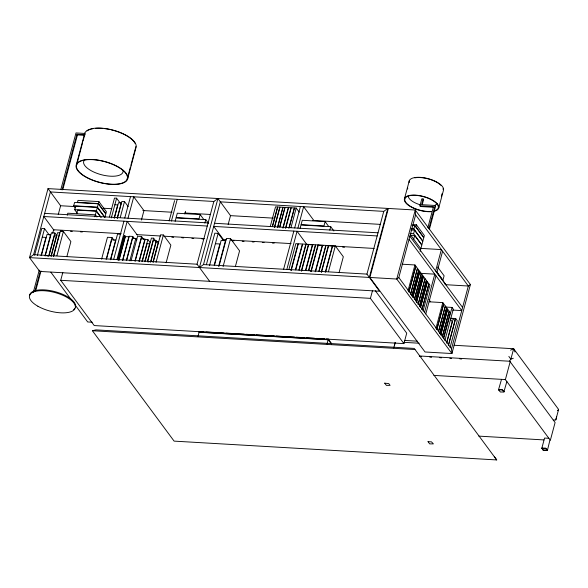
<?xml version="1.0" encoding="UTF-8"?>
<svg xmlns="http://www.w3.org/2000/svg" width="588" height="588" viewBox="0 0 588 588"><rect width="100%" height="100%" fill="white"/><g stroke="black" fill="none" stroke-linecap="round" stroke-linejoin="round"><path stroke-width="0.88" d="M394.548 344.972L395.165 342.62M553.257 420.155L555.8 419.905L556.615 416.774M48.01 188.616L29.525 257.625L39.734 271.421L379.547 291.229L366.949 274.104L383.758 211.371L387.823 208.424L48.01 188.616L60.615 205.741L74.308 206.535M387.823 208.424L369.33 277.433L29.525 257.625L33.59 254.67L50.399 191.938L213.848 201.471L217.92 198.516L230.518 215.642L273.435 218.148M34.596 255.258L41.777 228.453L44.548 228.614L49.355 235.112M37.367 255.42L44.548 228.614M41.072 255.64L45.952 237.405L42.248 237.184M41.351 255.655L47.018 234.502L50.627 234.715L44.96 255.868M33.303 292.31L39.234 270.171M60.821 189.601L76.006 132.939L85.04 133.461M34.824 291.516L40.271 271.193M62.049 189.924L76.962 134.262L85.12 134.74M35.794 290.413L40.998 270.972M62.776 189.704L77.454 134.931L76.962 134.262M45.239 255.883L51.421 232.811L54.846 233.017L56.985 235.898M52.692 233.23L53.618 229.754L121.194 233.693M58.249 214.576L60.615 205.741M54.846 233.017L48.664 256.081L46.952 255.978M48.944 256.096L54.39 235.766L56.411 235.884L50.958 256.214M51.244 256.228L57.543 232.708L59.653 232.833L53.354 256.353M76.381 164.5L84.79 133.131M76.727 164.596L82.563 142.818M83.026 141.076L84.9 134.101M53.633 256.368L60.351 231.297L63.401 231.474L70.883 241.58L66.944 256.28M67.26 215.23L67.796 213.209L95.366 214.818L96.969 216.987M56.911 255.684L63.401 231.474M73.698 205.778L74.588 202.448L98.314 203.83L105.796 213.936L104.899 217.266L97.417 207.16L73.698 205.778L75.301 207.939M77.322 213.282L74.654 209.673L75.595 206.167L97.343 207.432L104.826 217.538M76.616 213.723L77.579 210.122L96.329 211.217L100.607 216.994M375.379 290.817L406.72 333.161L403.919 343.613L94.22 325.561L60.718 280.3L62.82 272.457M94.83 216.832L96.329 211.217M101.217 217.442L96.403 210.945L97.343 207.432M97.417 207.16L98.314 203.83M98.387 203.558L98.909 201.596L77.998 200.376L77.476 202.338L98.387 203.558L105.869 213.664L106.391 211.702L98.909 201.596M109.434 216.935L114.484 198.083L116.608 198.207L120.261 203.147M111.33 217.92L116.608 198.207M101.599 259.168L107.464 237.287L112.007 237.552L114.146 240.441M114.175 218.067L117.688 204.947L114.844 204.786M114.388 218.104L118.504 202.72L121.275 202.882L117.152 218.266M127.14 179.259A26.284 10.65 15 0 0 92.867 159.679A26.284 10.65 15 0 0 85.797 176.856A26.284 10.65 15 0 0 127.14 179.259L130.411 167.066M130.881 165.324L135.314 148.764M127.486 179.362A26.636 10.79 15 0 0 92.742 159.51A26.636 10.79 15 0 0 85.576 176.922A26.636 10.79 15 0 0 127.486 179.362L135.887 147.992A26.636 10.79 15 0 0 112.793 130.051A26.636 10.79 15 0 0 84.466 134.505M106.149 259.433L112.007 237.552M117.379 218.244L121.885 201.427L124.509 201.581L128.162 206.52M106.656 258.595L111.705 239.757L115.689 239.985L110.412 259.683M120.246 217.509L124.509 201.581M110.691 259.698L117.556 234.075L120.672 234.259M113.704 259.345L123.928 221.184M124.766 218.045L130.514 196.612M116.931 259.529L127.155 221.367L137.371 235.171M127.993 218.229L133.741 196.796L143.95 210.6L141.429 220.03M117.865 259.227L123.958 236.486M119.085 260.183L125.413 236.574L128.838 236.773L122.51 260.388M122.789 260.403L129.264 236.244L132.778 236.442L134.38 238.61M126.31 260.609L132.778 236.442M126.817 259.764L132.572 238.287L135.806 238.471L136.879 239.919M129.823 260.815L135.806 238.471M131.014 260.881L137.607 236.266L141.546 236.494L143.685 239.382M134.953 261.109L141.546 236.494M135.233 261.123L141.216 238.787L144.971 239.007L138.981 261.344M139.268 261.359L145.155 239.389L147.875 239.551L150.013 242.432M141.987 261.52L147.875 239.551M142.267 261.535L147.051 243.667L149.587 243.814L144.795 261.682M145.082 261.704L151.41 238.089L153.659 238.221L155.798 241.109M147.566 260.954L153.659 238.221M147.845 260.962L153.306 240.602L156.21 240.771L157.275 242.219M150.521 262.02L156.21 240.771M150.8 262.035L156.246 241.705L158.407 241.83L152.953 262.16M153.24 262.174L160.568 234.825L163.376 234.987L170.858 245.093L166.132 262.74M156.048 262.344L163.376 234.987M169.138 220.948L174.577 200.648M171.409 221.081L177.084 199.898M175.128 221.323L176.04 217.905L205.778 219.64L208.417 223.205M184.823 213.951L185.529 211.305M200.155 214.561L198.979 218.934L176.128 217.597L177.297 213.224L200.155 214.561L203.845 219.552M204.859 223.058L205.778 219.64M209.644 281.329L197.039 264.203L213.848 201.471M217.92 198.516L199.428 267.525L203.492 264.578L220.302 201.846L383.758 211.371M206.403 264.615L214.818 233.193L218.155 233.392L223.455 240.551M209.497 265.68L218.155 233.392M214.201 265.063L219.846 243.976L215.384 243.719M214.539 265.085L221.132 240.477L225.476 240.735L218.648 266.217M197.98 336.417L199.266 331.603L204.007 331.83M228.151 224.476L230.518 215.642M218.986 266.239L226.431 238.449L230.555 238.691L239.573 250.863L235.384 266.496M223.109 266.474L230.555 238.691M270.311 226.314L275.522 206.844L277.536 206.961L272.317 226.431M272.56 226.446L277.779 206.976L279.792 207.094L274.339 227.446M274.581 227.46L280.035 207.108L282.85 207.27L277.396 227.622M277.639 227.637L283.093 207.285L284.864 207.388L279.645 226.858M279.888 226.872L285.106 207.402L288.326 207.586L282.872 227.946M283.115 227.96L288.568 207.601L290.986 207.74L285.533 228.1M285.775 228.115L291.229 207.755L294.287 207.939L288.833 228.291M289.311 227.424L294.529 207.954L296.22 208.049L299.277 212.18M291.001 227.519L296.22 208.049M283.607 269.245L293.831 231.084M294.676 227.946L300.417 206.513M286.834 269.436L297.058 231.275L306.738 244.343M297.903 228.137L303.643 206.704L313.86 220.5M288.936 269.37L295.83 243.638L298.043 243.77L290.913 270.392M300.086 228.387L300.997 224.969L330.735 226.703L333.903 230.981M291.229 270.406L298.359 243.792L302.357 244.02L295.463 269.752M295.779 269.774L302.673 244.042L305.834 244.226L298.939 269.958M299.219 269.973L306.113 244.24L308.428 244.373L301.291 270.994M301.607 271.017L308.744 244.395L312.426 244.608L305.532 270.34M305.848 270.362L312.743 244.63L315.374 244.784L308.479 270.509M308.884 270.539L315.778 244.806L317.99 244.931L310.861 271.553M311.17 271.568L318.306 244.953L322.305 245.181L315.175 271.803M325.113 221.617L323.937 225.99L301.085 224.66L302.254 220.287L325.113 221.617L328.802 226.608M315.727 270.936L322.621 245.203L325.781 245.387L318.887 271.119M329.817 230.114L330.735 226.703M319.159 271.134L326.061 245.402L328.376 245.541L321.239 272.156M321.555 272.178L328.692 245.556L332.374 245.769L325.245 272.391M325.796 271.524L332.69 245.791L335.322 245.946L343.326 256.75L339.048 272.722M328.427 271.678L335.322 245.946M327.016 343.936L328.31 339.129L331.559 343.524M369.867 277.462L388.359 208.453L415.246 210.019L470.4 284.533L451.915 353.542L425.028 351.977L369.867 277.462L396.753 279.028L398.818 277.551L415.628 214.818L415.246 210.019L396.753 279.028L451.915 353.542L451.525 348.75L468.335 286.018L470.4 284.533M403.919 343.613L370.418 298.359L372.52 290.516M404.551 198.45L409.314 180.678M433.973 207.314L420.427 206.52L419.935 205.859L421.809 198.854L423.103 198.928L423.595 199.589L422.272 204.521M414.753 225.586L423.764 237.765L422.875 241.095L413.864 228.916L414.753 225.586L412.07 225.432M414.54 230.202L422.801 241.367L421.861 244.873L413.599 233.708L414.54 230.202L410.953 229.989M423.103 198.928L421.559 204.683L435.113 205.469L435.598 206.131L429.365 229.401M416.422 224.8L415.892 226.755L423.838 237.493L424.367 235.531L416.422 224.8L412.842 224.587M413.695 239.125L414.665 235.523L410.189 235.266M408.05 290.692L414.944 264.96L402.126 264.21M393.732 347.934L395.136 342.708M408.888 291.824L415.782 266.092L414.944 264.96M409.005 291.986L415.9 266.254L417.421 268.312L410.527 294.044M420.104 251.444L421.787 245.152L414.665 235.523M427.844 227.696L433.481 206.653L419.935 205.859M410.652 294.206L417.546 268.473L418.744 270.09L411.85 295.823M428.873 228.739L435.113 205.469M411.953 295.962L418.847 270.23L419.729 271.421L412.835 297.153M412.952 297.315L419.847 271.582L421.251 273.479L414.356 299.211M441.397 196.142L442.051 193.702M438.619 208.358L443.381 190.585A17.758 7.196 15 0 0 426.859 178.34A17.758 7.196 15 0 0 409.175 182.581M414.474 299.373L421.368 273.641L422.368 274.993L415.473 300.725M415.628 300.931L422.522 275.199L423.36 276.331L416.466 302.063M416.591 302.225L423.485 276.492L424.999 278.55L418.105 304.283M418.23 304.444L425.124 278.712L426.322 280.329L419.428 306.061M419.531 306.201L426.425 280.469L427.307 281.659L420.413 307.392M420.53 307.553L427.425 281.821L428.828 283.717L421.934 309.45M422.052 309.611L428.946 283.879L429.946 285.231L423.051 310.964M424.558 312.324L434.789 274.155L420.449 273.324M435.627 271.024L441.368 249.591L420.758 248.386M425.785 313.977L436.009 275.816M436.855 272.678L442.595 251.245M435.914 328.332L442.808 302.599L429.071 301.798M436.752 329.471L443.646 303.739L442.808 302.599M436.877 329.633L443.771 303.9L445.285 305.951L438.391 331.683M438.516 331.845L445.41 306.113L446.608 307.737L439.714 333.469M439.817 333.609L446.711 307.877L447.593 309.067L440.699 334.8M440.816 334.962L447.711 309.229L449.114 311.118L442.22 336.851M442.338 337.012L449.232 311.28L450.232 312.632L443.337 338.365M443.602 338.85L452.025 307.428L445.638 307.054M444.873 340.555L453.289 309.141L452.025 307.428M446.571 342.841L452.216 321.754L450.526 319.46M446.696 343.017L453.289 318.409L454.943 320.644L448.35 345.252M448.475 345.435L455.685 318.512L450.555 318.255M450.04 347.552L457.258 320.629L455.685 318.512M499.433 390.763L498.565 389.587L501.52 379.356M509.767 361.245L555.101 422.515L550.339 440.294L505.393 379.576L510.156 361.804L509.767 361.245L419.237 355.968M454.054 345.259L513.655 348.735L510.854 359.187L509.539 361.098M503.909 391.799L506.863 381.568M543.18 449.857L541.871 448.093L544.562 438.053L548.861 438.303M543.775 450.107L547.479 450.107L549.905 440.265M555.8 419.905L558.6 409.446L513.655 348.735L510.538 350.147M558.299 410.498L558.6 409.446L557.446 410.711M498.565 389.587L502.27 389.594L504.173 391.601M541.871 448.093L545.583 448.1L547.479 450.107M513.309 358.268L510.854 359.187L508.855 356.424M92.389 330.735L95.918 329.875L414.224 348.427L496.713 459.934L174.107 441.125L92.389 330.735L414.996 349.544M77.454 134.931L84.709 135.35M103.532 208.24L111.749 208.718M142.796 210.526L172.019 212.231M184.801 212.981L210.372 214.466M312.698 220.434L380.274 224.373M411.174 228.761L413.864 228.916M74.654 209.673L96.403 210.945M410.012 233.502L413.599 233.708M44.659 213.37L208.108 222.903M214.561 223.278L378.01 232.804M207.27 226.042L43.813 216.509L54.03 230.312M377.173 235.942L213.723 226.417L223.932 240.213M136.717 234.605L160.458 235.986M164.111 236.2L204.293 238.537M223.528 239.661L226.262 239.823M230.834 240.088L291.097 243.601M307.539 244.557L313.014 244.88M317.579 245.145L323.062 245.461M327.626 245.733L374.196 248.445M60.424 230.68L62.247 230.79M70.464 231.268L72.295 231.371M80.512 231.856L82.335 231.959M171.828 237.177L173.651 237.28M181.868 237.765L183.699 237.868M191.916 238.346L193.739 238.456M201.956 238.934L203.786 239.037M232.15 240.69L233.98 240.801M242.197 241.278L244.027 241.381M252.245 241.866L254.067 241.969M262.285 242.447L264.115 242.557M272.332 243.035L274.155 243.138M342.642 247.136L344.472 247.239M33.59 254.67L197.039 264.203M203.492 264.578L366.949 274.104M147.61 261.851L149.065 261.932M445.035 284.658L468.335 286.018L415.628 214.818M60.718 280.3L370.418 298.359M452.789 310.067L461.749 310.589L409.05 239.382M92.265 322.224L87.685 321.959L75.235 305.128M404.595 340.43L417.421 341.18M403.618 342.319L419.207 343.23M205.837 331.933L214.061 332.411M215.884 332.521L224.109 332.999M225.939 333.109L234.164 333.587M235.986 333.69L244.211 334.175M246.041 334.278L254.259 334.756M256.089 334.866L264.313 335.344M266.136 335.454L274.361 335.932M276.191 336.035L284.416 336.512M286.238 336.623L294.463 337.1M296.293 337.211L304.51 337.688M306.341 337.791L314.565 338.276M316.388 338.379L324.613 338.857M326.443 338.967L328.266 339.07M199.126 332.132L328.163 339.651L331.419 344.046M199.097 332.235L328.141 339.754M419.736 356.526L421.559 356.637M429.769 357.114L431.592 357.217M439.795 357.695L441.617 357.805M449.827 358.283L451.65 358.386M459.86 358.864L461.683 358.974M433.87 375.409L505.393 379.576M478.816 436.127L543.915 439.92M504.96 379.554L505.555 379.797M437.597 266.989L444.109 275.787L442.94 280.16L436.421 271.362M410.35 234.597L420.824 248.753M436.325 271.649L445.469 284.004M409.887 236.251L462.594 307.45M428.88 299.542L430.512 301.74M398.818 277.551L451.525 348.75M50.869 272.215L70.898 299.277M494.302 456.611L496.713 459.934M513.655 348.735L514.985 351.991M431.673 211.643A17.758 7.196 15 0 1 404.507 200.692A17.758 7.196 15 0 1 427.255 197.671A17.758 7.196 15 0 1 433.415 211.415M414.827 177.833A17.287 7.005 15 0 1 426.109 178.37M426.844 178.539A17.287 7.005 15 0 1 430.46 179.553M431.166 179.796A17.287 7.005 15 0 1 438.053 183.052M438.567 183.39A17.287 7.005 15 0 1 441.132 185.485M443.051 188.601A17.287 7.005 15 0 1 443.131 189.556M431.408 211.423A17.287 7.005 15 0 1 405.088 201.103A17.287 7.005 15 0 1 425.697 197.333A17.287 7.005 15 0 1 434.598 210.842M407.594 189.02A17.287 7.005 15 0 1 407.807 188.131M437.002 203.382A14.913 6.042 15 0 1 435.032 205.219M420.391 204.852A14.913 6.042 15 0 1 408.219 195.833M74.661 308.656A23.682 9.592 15 0 1 73.61 309.633M29.62 295.558A23.682 9.592 15 0 1 54.802 291.597A23.682 9.592 15 0 1 75.33 307.546M87.046 130.918A26.284 10.65 15 0 1 90.545 129.257M91.272 129.051A26.284 10.65 15 0 1 92.823 128.713M95.396 128.368A26.284 10.65 15 0 1 102.849 128.427M104.466 128.596A26.284 10.65 15 0 1 110.257 129.588M111.095 129.779A26.284 10.65 15 0 1 123.759 134.211M124.458 134.556A26.284 10.65 15 0 1 135.189 143.546M135.865 146.537A26.284 10.65 15 0 1 135.549 147.897M123.01 170.197A20.352 8.247 15 0 1 101.459 174.739A20.352 8.247 15 0 1 84.393 160.076M124.436 235.773L117.916 260.116L118.805 260.168L125.325 235.825L124.436 235.773M384.728 383.163L386.367 385.368L390.072 385.375L388.764 383.611L384.728 383.163M428.042 441.669L429.674 443.881L433.385 443.881L431.482 441.867L428.042 441.669M498.72 389.807L500.351 392.02L504.063 392.02L502.159 390.006L498.72 389.807M542.026 448.313L543.069 450.276L547.369 450.526L546.061 448.762L542.026 448.313M37.86 306.216A23.682 9.592 15 0 0 75.11 308.384A23.682 9.592 15 0 0 44.225 290.744A23.682 9.592 15 0 0 37.86 306.216"/></g></svg>
